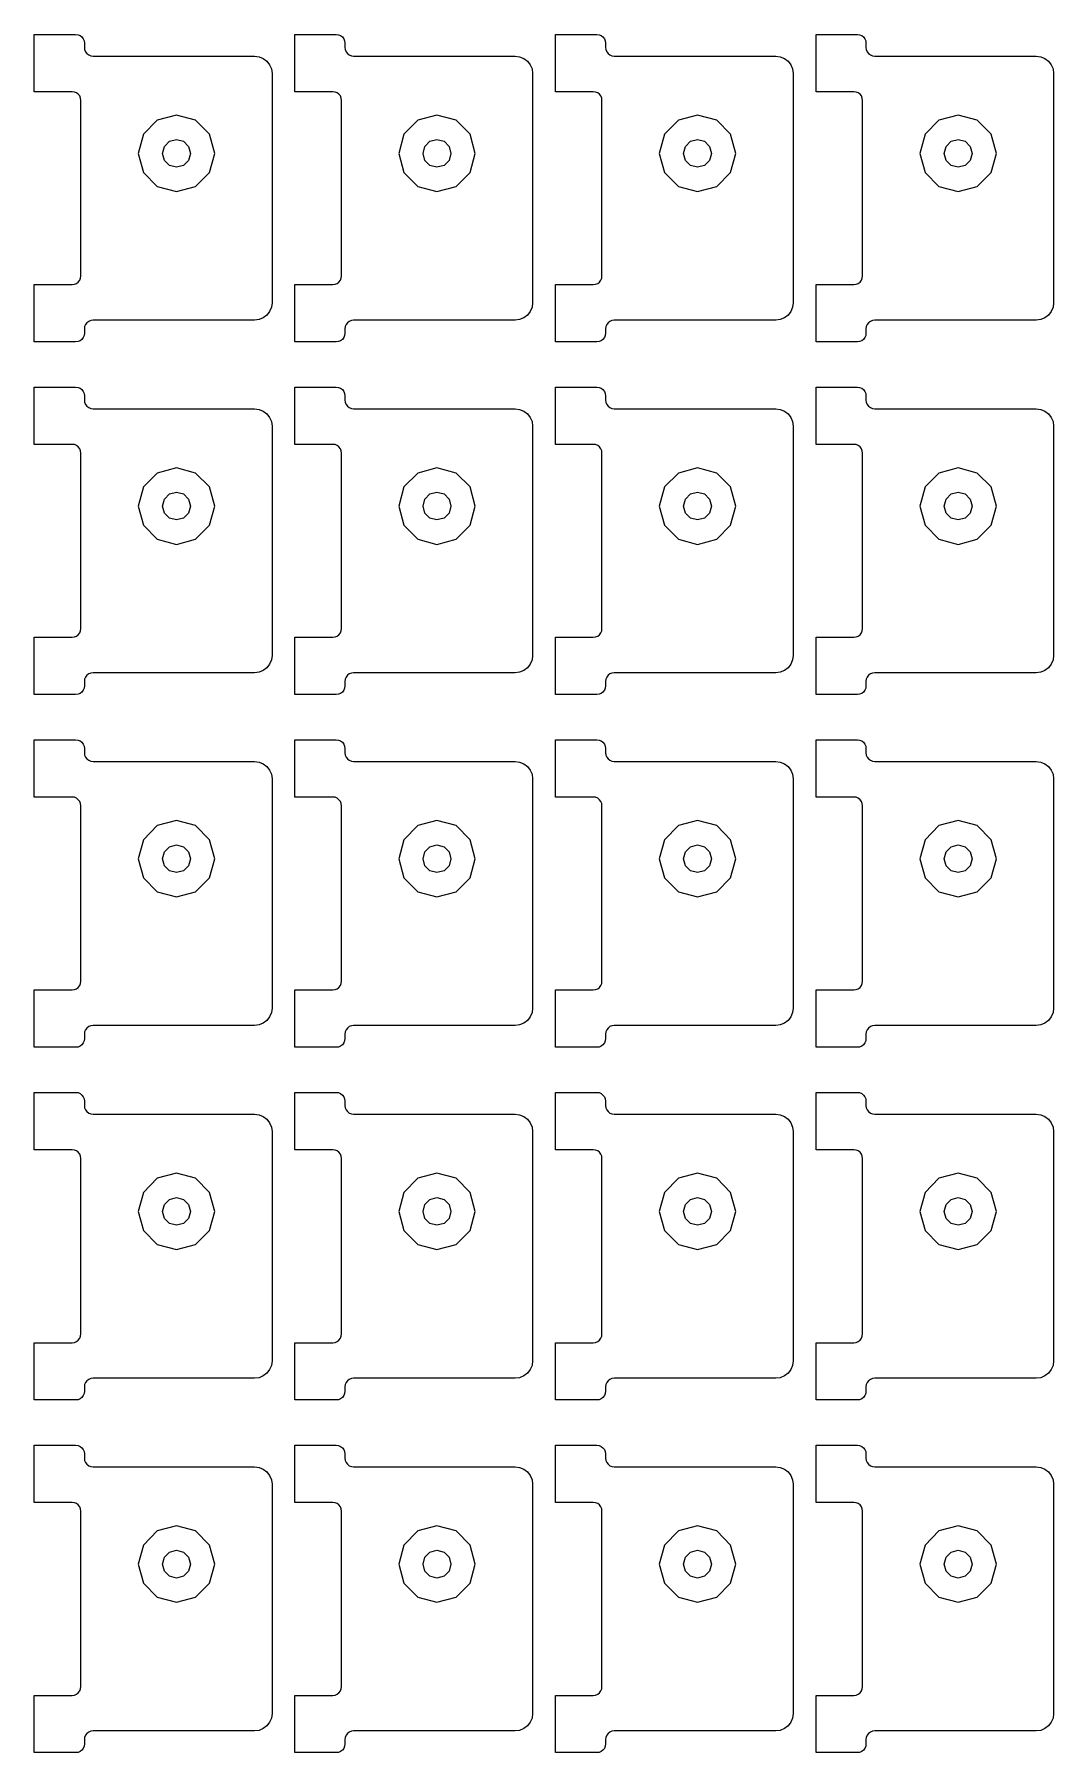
# Model space of a CAD drawing. Extents: x 11 to 212, y 11 to 212.
# Drawn here: x 114.65 to 121.55, y 61.2 to 72.84 of the extents above; entities that cross this region are included whole.
import ezdxf

# ---------------------------------------------------------------- set-up
doc = ezdxf.new("R2010")
doc.units = 0
doc.layers.add('G', color=7, linetype='continuous')

msp = doc.modelspace()

# ---------------------------------------------------------------- linework, layer by layer
at = {"layer": 'G'}
for points in [[(114.906, 71.141), (114.921, 71.143), (114.935, 71.149), (114.947, 71.158), (114.957, 71.171), (114.963, 71.185), (114.965, 71.2), (114.965, 72.388), (114.963, 72.403), (114.957, 72.418), (114.947, 72.43), (114.935, 72.439), (114.921, 72.445), (114.906, 72.447), (114.649, 72.447), (114.649, 72.835), (114.929, 72.835), (114.945, 72.833), (114.959, 72.827), (114.971, 72.818), (114.98, 72.806), (114.986, 72.792), (114.988, 72.776), (114.988, 72.747), (114.99, 72.732), (114.996, 72.718), (115.005, 72.705), (115.018, 72.696), (115.032, 72.69), (115.047, 72.688), (116.141, 72.688), (116.172, 72.684), (116.2, 72.672), (116.224, 72.654), (116.243, 72.629), (116.255, 72.601), (116.259, 72.571), (116.259, 71.018), (116.255, 70.987), (116.243, 70.959), (116.224, 70.934), (116.2, 70.916), (116.172, 70.904), (116.141, 70.9), (115.047, 70.9), (115.032, 70.898), (115.018, 70.892), (115.005, 70.883), (114.996, 70.871), (114.99, 70.856), (114.988, 70.841), (114.988, 70.812), (114.986, 70.797), (114.98, 70.782), (114.971, 70.77), (114.959, 70.761), (114.945, 70.755), (114.929, 70.753), (114.649, 70.753), (114.649, 71.141)], [(116.671, 71.141), (116.686, 71.143), (116.7, 71.149), (116.712, 71.158), (116.722, 71.171), (116.727, 71.185), (116.729, 71.2), (116.729, 72.388), (116.727, 72.403), (116.722, 72.418), (116.712, 72.43), (116.7, 72.439), (116.686, 72.445), (116.671, 72.447), (116.414, 72.447), (116.414, 72.835), (116.694, 72.835), (116.709, 72.833), (116.724, 72.827), (116.736, 72.818), (116.745, 72.806), (116.751, 72.792), (116.753, 72.776), (116.753, 72.747), (116.755, 72.732), (116.761, 72.718), (116.77, 72.705), (116.782, 72.696), (116.797, 72.69), (116.812, 72.688), (117.906, 72.688), (117.936, 72.684), (117.965, 72.672), (117.989, 72.654), (118.008, 72.629), (118.02, 72.601), (118.024, 72.571), (118.024, 71.018), (118.02, 70.987), (118.008, 70.959), (117.989, 70.934), (117.965, 70.916), (117.936, 70.904), (117.906, 70.9), (116.812, 70.9), (116.797, 70.898), (116.782, 70.892), (116.77, 70.883), (116.761, 70.871), (116.755, 70.856), (116.753, 70.841), (116.753, 70.812), (116.751, 70.797), (116.745, 70.782), (116.736, 70.77), (116.724, 70.761), (116.709, 70.755), (116.694, 70.753), (116.414, 70.753), (116.414, 71.141)], [(118.435, 71.141), (118.451, 71.143), (118.465, 71.149), (118.477, 71.158), (118.486, 71.171), (118.492, 71.185), (118.494, 71.2), (118.494, 72.388), (118.492, 72.403), (118.486, 72.418), (118.477, 72.43), (118.465, 72.439), (118.451, 72.445), (118.435, 72.447), (118.179, 72.447), (118.179, 72.835), (118.459, 72.835), (118.474, 72.833), (118.488, 72.827), (118.5, 72.818), (118.51, 72.806), (118.516, 72.792), (118.518, 72.776), (118.518, 72.747), (118.52, 72.732), (118.526, 72.718), (118.535, 72.705), (118.547, 72.696), (118.561, 72.69), (118.576, 72.688), (119.671, 72.688), (119.701, 72.684), (119.729, 72.672), (119.754, 72.654), (119.772, 72.629), (119.784, 72.601), (119.788, 72.571), (119.788, 71.018), (119.784, 70.987), (119.772, 70.959), (119.754, 70.934), (119.729, 70.916), (119.701, 70.904), (119.671, 70.9), (118.576, 70.9), (118.561, 70.898), (118.547, 70.892), (118.535, 70.883), (118.526, 70.871), (118.52, 70.856), (118.518, 70.841), (118.518, 70.812), (118.516, 70.797), (118.51, 70.782), (118.5, 70.77), (118.488, 70.761), (118.474, 70.755), (118.459, 70.753), (118.179, 70.753), (118.179, 71.141)], [(120.2, 71.141), (120.215, 71.143), (120.229, 71.149), (120.242, 71.158), (120.251, 71.171), (120.257, 71.185), (120.259, 71.2), (120.259, 72.388), (120.257, 72.403), (120.251, 72.418), (120.242, 72.43), (120.229, 72.439), (120.215, 72.445), (120.2, 72.447), (119.944, 72.447), (119.944, 72.835), (120.224, 72.835), (120.239, 72.833), (120.253, 72.827), (120.265, 72.818), (120.274, 72.806), (120.28, 72.792), (120.282, 72.776), (120.282, 72.747), (120.284, 72.732), (120.29, 72.718), (120.3, 72.705), (120.312, 72.696), (120.326, 72.69), (120.341, 72.688), (121.435, 72.688), (121.466, 72.684), (121.494, 72.672), (121.518, 72.654), (121.537, 72.629), (121.549, 72.601), (121.553, 72.571), (121.553, 71.018), (121.549, 70.987), (121.537, 70.959), (121.518, 70.934), (121.494, 70.916), (121.466, 70.904), (121.435, 70.9), (120.341, 70.9), (120.326, 70.898), (120.312, 70.892), (120.3, 70.883), (120.29, 70.871), (120.284, 70.856), (120.282, 70.841), (120.282, 70.812), (120.28, 70.797), (120.274, 70.782), (120.265, 70.77), (120.253, 70.761), (120.239, 70.755), (120.224, 70.753), (119.944, 70.753), (119.944, 71.141)], [(115.836, 71.9), (115.871, 72.029), (115.836, 72.159), (115.741, 72.254), (115.612, 72.288), (115.482, 72.254), (115.388, 72.159), (115.353, 72.029), (115.388, 71.9), (115.482, 71.805), (115.612, 71.771), (115.741, 71.805)], [(117.601, 71.9), (117.635, 72.029), (117.601, 72.159), (117.506, 72.254), (117.376, 72.288), (117.247, 72.254), (117.152, 72.159), (117.118, 72.029), (117.152, 71.9), (117.247, 71.805), (117.376, 71.771), (117.506, 71.805)], [(119.365, 71.9), (119.4, 72.029), (119.365, 72.159), (119.271, 72.254), (119.141, 72.288), (119.012, 72.254), (118.917, 72.159), (118.882, 72.029), (118.917, 71.9), (119.012, 71.805), (119.141, 71.771), (119.271, 71.805)], [(121.13, 71.9), (121.165, 72.029), (121.13, 72.159), (121.035, 72.254), (120.906, 72.288), (120.776, 72.254), (120.682, 72.159), (120.647, 72.029), (120.682, 71.9), (120.776, 71.805), (120.906, 71.771), (121.035, 71.805)], [(115.706, 72.029), (115.693, 71.982), (115.659, 71.948), (115.612, 71.935), (115.565, 71.948), (115.53, 71.982), (115.518, 72.029), (115.53, 72.076), (115.565, 72.111), (115.612, 72.124), (115.659, 72.111), (115.693, 72.076)], [(117.471, 72.029), (117.458, 71.982), (117.424, 71.948), (117.376, 71.935), (117.329, 71.948), (117.295, 71.982), (117.282, 72.029), (117.295, 72.076), (117.329, 72.111), (117.376, 72.124), (117.424, 72.111), (117.458, 72.076)], [(119.235, 72.029), (119.223, 71.982), (119.188, 71.948), (119.141, 71.935), (119.094, 71.948), (119.06, 71.982), (119.047, 72.029), (119.06, 72.076), (119.094, 72.111), (119.141, 72.124), (119.188, 72.111), (119.223, 72.076)], [(121, 72.029), (120.987, 71.982), (120.953, 71.948), (120.906, 71.935), (120.859, 71.948), (120.824, 71.982), (120.812, 72.029), (120.824, 72.076), (120.859, 72.111), (120.906, 72.124), (120.953, 72.111), (120.987, 72.076)], [(114.906, 68.753), (114.921, 68.755), (114.935, 68.761), (114.947, 68.77), (114.957, 68.782), (114.963, 68.797), (114.965, 68.812), (114.965, 70), (114.963, 70.015), (114.957, 70.029), (114.947, 70.042), (114.935, 70.051), (114.921, 70.057), (114.906, 70.059), (114.649, 70.059), (114.649, 70.447), (114.929, 70.447), (114.945, 70.445), (114.959, 70.439), (114.971, 70.43), (114.98, 70.418), (114.986, 70.403), (114.988, 70.388), (114.988, 70.359), (114.99, 70.344), (114.996, 70.329), (115.005, 70.317), (115.018, 70.308), (115.032, 70.302), (115.047, 70.3), (116.141, 70.3), (116.172, 70.296), (116.2, 70.284), (116.224, 70.266), (116.243, 70.241), (116.255, 70.213), (116.259, 70.182), (116.259, 68.629), (116.255, 68.599), (116.243, 68.571), (116.224, 68.546), (116.2, 68.528), (116.172, 68.516), (116.141, 68.512), (115.047, 68.512), (115.032, 68.51), (115.018, 68.504), (115.005, 68.495), (114.996, 68.482), (114.99, 68.468), (114.988, 68.453), (114.988, 68.424), (114.986, 68.408), (114.98, 68.394), (114.971, 68.382), (114.959, 68.373), (114.945, 68.367), (114.929, 68.365), (114.649, 68.365), (114.649, 68.753)], [(116.671, 68.753), (116.686, 68.755), (116.7, 68.761), (116.712, 68.77), (116.722, 68.782), (116.727, 68.797), (116.729, 68.812), (116.729, 70), (116.727, 70.015), (116.722, 70.029), (116.712, 70.042), (116.7, 70.051), (116.686, 70.057), (116.671, 70.059), (116.414, 70.059), (116.414, 70.447), (116.694, 70.447), (116.709, 70.445), (116.724, 70.439), (116.736, 70.43), (116.745, 70.418), (116.751, 70.403), (116.753, 70.388), (116.753, 70.359), (116.755, 70.344), (116.761, 70.329), (116.77, 70.317), (116.782, 70.308), (116.797, 70.302), (116.812, 70.3), (117.906, 70.3), (117.936, 70.296), (117.965, 70.284), (117.989, 70.266), (118.008, 70.241), (118.02, 70.213), (118.024, 70.182), (118.024, 68.629), (118.02, 68.599), (118.008, 68.571), (117.989, 68.546), (117.965, 68.528), (117.936, 68.516), (117.906, 68.512), (116.812, 68.512), (116.797, 68.51), (116.782, 68.504), (116.77, 68.495), (116.761, 68.482), (116.755, 68.468), (116.753, 68.453), (116.753, 68.424), (116.751, 68.408), (116.745, 68.394), (116.736, 68.382), (116.724, 68.373), (116.709, 68.367), (116.694, 68.365), (116.414, 68.365), (116.414, 68.753)], [(118.435, 68.753), (118.451, 68.755), (118.465, 68.761), (118.477, 68.77), (118.486, 68.782), (118.492, 68.797), (118.494, 68.812), (118.494, 70), (118.492, 70.015), (118.486, 70.029), (118.477, 70.042), (118.465, 70.051), (118.451, 70.057), (118.435, 70.059), (118.179, 70.059), (118.179, 70.447), (118.459, 70.447), (118.474, 70.445), (118.488, 70.439), (118.5, 70.43), (118.51, 70.418), (118.516, 70.403), (118.518, 70.388), (118.518, 70.359), (118.52, 70.344), (118.526, 70.329), (118.535, 70.317), (118.547, 70.308), (118.561, 70.302), (118.576, 70.3), (119.671, 70.3), (119.701, 70.296), (119.729, 70.284), (119.754, 70.266), (119.772, 70.241), (119.784, 70.213), (119.788, 70.182), (119.788, 68.629), (119.784, 68.599), (119.772, 68.571), (119.754, 68.546), (119.729, 68.528), (119.701, 68.516), (119.671, 68.512), (118.576, 68.512), (118.561, 68.51), (118.547, 68.504), (118.535, 68.495), (118.526, 68.482), (118.52, 68.468), (118.518, 68.453), (118.518, 68.424), (118.516, 68.408), (118.51, 68.394), (118.5, 68.382), (118.488, 68.373), (118.474, 68.367), (118.459, 68.365), (118.179, 68.365), (118.179, 68.753)], [(120.2, 68.753), (120.215, 68.755), (120.229, 68.761), (120.242, 68.77), (120.251, 68.782), (120.257, 68.797), (120.259, 68.812), (120.259, 70), (120.257, 70.015), (120.251, 70.029), (120.242, 70.042), (120.229, 70.051), (120.215, 70.057), (120.2, 70.059), (119.944, 70.059), (119.944, 70.447), (120.224, 70.447), (120.239, 70.445), (120.253, 70.439), (120.265, 70.43), (120.274, 70.418), (120.28, 70.403), (120.282, 70.388), (120.282, 70.359), (120.284, 70.344), (120.29, 70.329), (120.3, 70.317), (120.312, 70.308), (120.326, 70.302), (120.341, 70.3), (121.435, 70.3), (121.466, 70.296), (121.494, 70.284), (121.518, 70.266), (121.537, 70.241), (121.549, 70.213), (121.553, 70.182), (121.553, 68.629), (121.549, 68.599), (121.537, 68.571), (121.518, 68.546), (121.494, 68.528), (121.466, 68.516), (121.435, 68.512), (120.341, 68.512), (120.326, 68.51), (120.312, 68.504), (120.3, 68.495), (120.29, 68.482), (120.284, 68.468), (120.282, 68.453), (120.282, 68.424), (120.28, 68.408), (120.274, 68.394), (120.265, 68.382), (120.253, 68.373), (120.239, 68.367), (120.224, 68.365), (119.944, 68.365), (119.944, 68.753)], [(115.836, 69.512), (115.871, 69.641), (115.836, 69.771), (115.741, 69.865), (115.612, 69.9), (115.482, 69.865), (115.388, 69.771), (115.353, 69.641), (115.388, 69.512), (115.482, 69.417), (115.612, 69.382), (115.741, 69.417)], [(117.601, 69.512), (117.635, 69.641), (117.601, 69.771), (117.506, 69.865), (117.376, 69.9), (117.247, 69.865), (117.152, 69.771), (117.118, 69.641), (117.152, 69.512), (117.247, 69.417), (117.376, 69.382), (117.506, 69.417)], [(119.365, 69.512), (119.4, 69.641), (119.365, 69.771), (119.271, 69.865), (119.141, 69.9), (119.012, 69.865), (118.917, 69.771), (118.882, 69.641), (118.917, 69.512), (119.012, 69.417), (119.141, 69.382), (119.271, 69.417)], [(121.13, 69.512), (121.165, 69.641), (121.13, 69.771), (121.035, 69.865), (120.906, 69.9), (120.776, 69.865), (120.682, 69.771), (120.647, 69.641), (120.682, 69.512), (120.776, 69.417), (120.906, 69.382), (121.035, 69.417)], [(115.706, 69.641), (115.693, 69.594), (115.659, 69.56), (115.612, 69.547), (115.565, 69.56), (115.53, 69.594), (115.518, 69.641), (115.53, 69.688), (115.565, 69.723), (115.612, 69.735), (115.659, 69.723), (115.693, 69.688)], [(117.471, 69.641), (117.458, 69.594), (117.424, 69.56), (117.376, 69.547), (117.329, 69.56), (117.295, 69.594), (117.282, 69.641), (117.295, 69.688), (117.329, 69.723), (117.376, 69.735), (117.424, 69.723), (117.458, 69.688)], [(119.235, 69.641), (119.223, 69.594), (119.188, 69.56), (119.141, 69.547), (119.094, 69.56), (119.06, 69.594), (119.047, 69.641), (119.06, 69.688), (119.094, 69.723), (119.141, 69.735), (119.188, 69.723), (119.223, 69.688)], [(121, 69.641), (120.987, 69.594), (120.953, 69.56), (120.906, 69.547), (120.859, 69.56), (120.824, 69.594), (120.812, 69.641), (120.824, 69.688), (120.859, 69.723), (120.906, 69.735), (120.953, 69.723), (120.987, 69.688)], [(114.906, 66.365), (114.921, 66.367), (114.935, 66.373), (114.947, 66.382), (114.957, 66.394), (114.963, 66.408), (114.965, 66.424), (114.965, 67.612), (114.963, 67.627), (114.957, 67.641), (114.947, 67.653), (114.935, 67.663), (114.921, 67.669), (114.906, 67.671), (114.649, 67.671), (114.649, 68.059), (114.929, 68.059), (114.945, 68.057), (114.959, 68.051), (114.971, 68.042), (114.98, 68.029), (114.986, 68.015), (114.988, 68), (114.988, 67.971), (114.99, 67.955), (114.996, 67.941), (115.005, 67.929), (115.018, 67.92), (115.032, 67.914), (115.047, 67.912), (116.141, 67.912), (116.172, 67.908), (116.2, 67.896), (116.224, 67.877), (116.243, 67.853), (116.255, 67.825), (116.259, 67.794), (116.259, 66.241), (116.255, 66.211), (116.243, 66.182), (116.224, 66.158), (116.2, 66.139), (116.172, 66.128), (116.141, 66.124), (115.047, 66.124), (115.032, 66.122), (115.018, 66.116), (115.005, 66.106), (114.996, 66.094), (114.99, 66.08), (114.988, 66.065), (114.988, 66.035), (114.986, 66.02), (114.98, 66.006), (114.971, 65.994), (114.959, 65.984), (114.945, 65.978), (114.929, 65.976), (114.649, 65.976), (114.649, 66.365)], [(116.671, 66.365), (116.686, 66.367), (116.7, 66.373), (116.712, 66.382), (116.722, 66.394), (116.727, 66.408), (116.729, 66.424), (116.729, 67.612), (116.727, 67.627), (116.722, 67.641), (116.712, 67.653), (116.7, 67.663), (116.686, 67.669), (116.671, 67.671), (116.414, 67.671), (116.414, 68.059), (116.694, 68.059), (116.709, 68.057), (116.724, 68.051), (116.736, 68.042), (116.745, 68.029), (116.751, 68.015), (116.753, 68), (116.753, 67.971), (116.755, 67.955), (116.761, 67.941), (116.77, 67.929), (116.782, 67.92), (116.797, 67.914), (116.812, 67.912), (117.906, 67.912), (117.936, 67.908), (117.965, 67.896), (117.989, 67.877), (118.008, 67.853), (118.02, 67.825), (118.024, 67.794), (118.024, 66.241), (118.02, 66.211), (118.008, 66.182), (117.989, 66.158), (117.965, 66.139), (117.936, 66.128), (117.906, 66.124), (116.812, 66.124), (116.797, 66.122), (116.782, 66.116), (116.77, 66.106), (116.761, 66.094), (116.755, 66.08), (116.753, 66.065), (116.753, 66.035), (116.751, 66.02), (116.745, 66.006), (116.736, 65.994), (116.724, 65.984), (116.709, 65.978), (116.694, 65.976), (116.414, 65.976), (116.414, 66.365)], [(118.435, 66.365), (118.451, 66.367), (118.465, 66.373), (118.477, 66.382), (118.486, 66.394), (118.492, 66.408), (118.494, 66.424), (118.494, 67.612), (118.492, 67.627), (118.486, 67.641), (118.477, 67.653), (118.465, 67.663), (118.451, 67.669), (118.435, 67.671), (118.179, 67.671), (118.179, 68.059), (118.459, 68.059), (118.474, 68.057), (118.488, 68.051), (118.5, 68.042), (118.51, 68.029), (118.516, 68.015), (118.518, 68), (118.518, 67.971), (118.52, 67.955), (118.526, 67.941), (118.535, 67.929), (118.547, 67.92), (118.561, 67.914), (118.576, 67.912), (119.671, 67.912), (119.701, 67.908), (119.729, 67.896), (119.754, 67.877), (119.772, 67.853), (119.784, 67.825), (119.788, 67.794), (119.788, 66.241), (119.784, 66.211), (119.772, 66.182), (119.754, 66.158), (119.729, 66.139), (119.701, 66.128), (119.671, 66.124), (118.576, 66.124), (118.561, 66.122), (118.547, 66.116), (118.535, 66.106), (118.526, 66.094), (118.52, 66.08), (118.518, 66.065), (118.518, 66.035), (118.516, 66.02), (118.51, 66.006), (118.5, 65.994), (118.488, 65.984), (118.474, 65.978), (118.459, 65.976), (118.179, 65.976), (118.179, 66.365)], [(120.2, 66.365), (120.215, 66.367), (120.229, 66.373), (120.242, 66.382), (120.251, 66.394), (120.257, 66.408), (120.259, 66.424), (120.259, 67.612), (120.257, 67.627), (120.251, 67.641), (120.242, 67.653), (120.229, 67.663), (120.215, 67.669), (120.2, 67.671), (119.944, 67.671), (119.944, 68.059), (120.224, 68.059), (120.239, 68.057), (120.253, 68.051), (120.265, 68.042), (120.274, 68.029), (120.28, 68.015), (120.282, 68), (120.282, 67.971), (120.284, 67.955), (120.29, 67.941), (120.3, 67.929), (120.312, 67.92), (120.326, 67.914), (120.341, 67.912), (121.435, 67.912), (121.466, 67.908), (121.494, 67.896), (121.518, 67.877), (121.537, 67.853), (121.549, 67.825), (121.553, 67.794), (121.553, 66.241), (121.549, 66.211), (121.537, 66.182), (121.518, 66.158), (121.494, 66.139), (121.466, 66.128), (121.435, 66.124), (120.341, 66.124), (120.326, 66.122), (120.312, 66.116), (120.3, 66.106), (120.29, 66.094), (120.284, 66.08), (120.282, 66.065), (120.282, 66.035), (120.28, 66.02), (120.274, 66.006), (120.265, 65.994), (120.253, 65.984), (120.239, 65.978), (120.224, 65.976), (119.944, 65.976), (119.944, 66.365)], [(115.836, 67.124), (115.871, 67.253), (115.836, 67.382), (115.741, 67.477), (115.612, 67.512), (115.482, 67.477), (115.388, 67.382), (115.353, 67.253), (115.388, 67.124), (115.482, 67.029), (115.612, 66.994), (115.741, 67.029)], [(117.601, 67.124), (117.635, 67.253), (117.601, 67.382), (117.506, 67.477), (117.376, 67.512), (117.247, 67.477), (117.152, 67.382), (117.118, 67.253), (117.152, 67.124), (117.247, 67.029), (117.376, 66.994), (117.506, 67.029)], [(119.365, 67.124), (119.4, 67.253), (119.365, 67.382), (119.271, 67.477), (119.141, 67.512), (119.012, 67.477), (118.917, 67.382), (118.882, 67.253), (118.917, 67.124), (119.012, 67.029), (119.141, 66.994), (119.271, 67.029)], [(121.13, 67.124), (121.165, 67.253), (121.13, 67.382), (121.035, 67.477), (120.906, 67.512), (120.776, 67.477), (120.682, 67.382), (120.647, 67.253), (120.682, 67.124), (120.776, 67.029), (120.906, 66.994), (121.035, 67.029)], [(115.706, 67.253), (115.693, 67.206), (115.659, 67.171), (115.612, 67.159), (115.565, 67.171), (115.53, 67.206), (115.518, 67.253), (115.53, 67.3), (115.565, 67.334), (115.612, 67.347), (115.659, 67.334), (115.693, 67.3)], [(117.471, 67.253), (117.458, 67.206), (117.424, 67.171), (117.376, 67.159), (117.329, 67.171), (117.295, 67.206), (117.282, 67.253), (117.295, 67.3), (117.329, 67.334), (117.376, 67.347), (117.424, 67.334), (117.458, 67.3)], [(119.235, 67.253), (119.223, 67.206), (119.188, 67.171), (119.141, 67.159), (119.094, 67.171), (119.06, 67.206), (119.047, 67.253), (119.06, 67.3), (119.094, 67.334), (119.141, 67.347), (119.188, 67.334), (119.223, 67.3)], [(121, 67.253), (120.987, 67.206), (120.953, 67.171), (120.906, 67.159), (120.859, 67.171), (120.824, 67.206), (120.812, 67.253), (120.824, 67.3), (120.859, 67.334), (120.906, 67.347), (120.953, 67.334), (120.987, 67.3)], [(114.906, 63.976), (114.921, 63.978), (114.935, 63.984), (114.947, 63.994), (114.957, 64.006), (114.963, 64.02), (114.965, 64.035), (114.965, 65.224), (114.963, 65.239), (114.957, 65.253), (114.947, 65.265), (114.935, 65.274), (114.921, 65.28), (114.906, 65.282), (114.649, 65.282), (114.649, 65.671), (114.929, 65.671), (114.945, 65.669), (114.959, 65.663), (114.971, 65.653), (114.98, 65.641), (114.986, 65.627), (114.988, 65.612), (114.988, 65.582), (114.99, 65.567), (114.996, 65.553), (115.005, 65.541), (115.018, 65.531), (115.032, 65.526), (115.047, 65.524), (116.141, 65.524), (116.172, 65.52), (116.2, 65.508), (116.224, 65.489), (116.243, 65.465), (116.255, 65.436), (116.259, 65.406), (116.259, 63.853), (116.255, 63.822), (116.243, 63.794), (116.224, 63.77), (116.2, 63.751), (116.172, 63.739), (116.141, 63.735), (115.047, 63.735), (115.032, 63.733), (115.018, 63.727), (115.005, 63.718), (114.996, 63.706), (114.99, 63.692), (114.988, 63.676), (114.988, 63.647), (114.986, 63.632), (114.98, 63.618), (114.971, 63.605), (114.959, 63.596), (114.945, 63.59), (114.929, 63.588), (114.649, 63.588), (114.649, 63.976)], [(116.671, 63.976), (116.686, 63.978), (116.7, 63.984), (116.712, 63.994), (116.722, 64.006), (116.727, 64.02), (116.729, 64.035), (116.729, 65.224), (116.727, 65.239), (116.722, 65.253), (116.712, 65.265), (116.7, 65.274), (116.686, 65.28), (116.671, 65.282), (116.414, 65.282), (116.414, 65.671), (116.694, 65.671), (116.709, 65.669), (116.724, 65.663), (116.736, 65.653), (116.745, 65.641), (116.751, 65.627), (116.753, 65.612), (116.753, 65.582), (116.755, 65.567), (116.761, 65.553), (116.77, 65.541), (116.782, 65.531), (116.797, 65.526), (116.812, 65.524), (117.906, 65.524), (117.936, 65.52), (117.965, 65.508), (117.989, 65.489), (118.008, 65.465), (118.02, 65.436), (118.024, 65.406), (118.024, 63.853), (118.02, 63.822), (118.008, 63.794), (117.989, 63.77), (117.965, 63.751), (117.936, 63.739), (117.906, 63.735), (116.812, 63.735), (116.797, 63.733), (116.782, 63.727), (116.77, 63.718), (116.761, 63.706), (116.755, 63.692), (116.753, 63.676), (116.753, 63.647), (116.751, 63.632), (116.745, 63.618), (116.736, 63.605), (116.724, 63.596), (116.709, 63.59), (116.694, 63.588), (116.414, 63.588), (116.414, 63.976)], [(118.435, 63.976), (118.451, 63.978), (118.465, 63.984), (118.477, 63.994), (118.486, 64.006), (118.492, 64.02), (118.494, 64.035), (118.494, 65.224), (118.492, 65.239), (118.486, 65.253), (118.477, 65.265), (118.465, 65.274), (118.451, 65.28), (118.435, 65.282), (118.179, 65.282), (118.179, 65.671), (118.459, 65.671), (118.474, 65.669), (118.488, 65.663), (118.5, 65.653), (118.51, 65.641), (118.516, 65.627), (118.518, 65.612), (118.518, 65.582), (118.52, 65.567), (118.526, 65.553), (118.535, 65.541), (118.547, 65.531), (118.561, 65.526), (118.576, 65.524), (119.671, 65.524), (119.701, 65.52), (119.729, 65.508), (119.754, 65.489), (119.772, 65.465), (119.784, 65.436), (119.788, 65.406), (119.788, 63.853), (119.784, 63.822), (119.772, 63.794), (119.754, 63.77), (119.729, 63.751), (119.701, 63.739), (119.671, 63.735), (118.576, 63.735), (118.561, 63.733), (118.547, 63.727), (118.535, 63.718), (118.526, 63.706), (118.52, 63.692), (118.518, 63.676), (118.518, 63.647), (118.516, 63.632), (118.51, 63.618), (118.5, 63.605), (118.488, 63.596), (118.474, 63.59), (118.459, 63.588), (118.179, 63.588), (118.179, 63.976)], [(120.2, 63.976), (120.215, 63.978), (120.229, 63.984), (120.242, 63.994), (120.251, 64.006), (120.257, 64.02), (120.259, 64.035), (120.259, 65.224), (120.257, 65.239), (120.251, 65.253), (120.242, 65.265), (120.229, 65.274), (120.215, 65.28), (120.2, 65.282), (119.944, 65.282), (119.944, 65.671), (120.224, 65.671), (120.239, 65.669), (120.253, 65.663), (120.265, 65.653), (120.274, 65.641), (120.28, 65.627), (120.282, 65.612), (120.282, 65.582), (120.284, 65.567), (120.29, 65.553), (120.3, 65.541), (120.312, 65.531), (120.326, 65.526), (120.341, 65.524), (121.435, 65.524), (121.466, 65.52), (121.494, 65.508), (121.518, 65.489), (121.537, 65.465), (121.549, 65.436), (121.553, 65.406), (121.553, 63.853), (121.549, 63.822), (121.537, 63.794), (121.518, 63.77), (121.494, 63.751), (121.466, 63.739), (121.435, 63.735), (120.341, 63.735), (120.326, 63.733), (120.312, 63.727), (120.3, 63.718), (120.29, 63.706), (120.284, 63.692), (120.282, 63.676), (120.282, 63.647), (120.28, 63.632), (120.274, 63.618), (120.265, 63.605), (120.253, 63.596), (120.239, 63.59), (120.224, 63.588), (119.944, 63.588), (119.944, 63.976)], [(115.836, 64.735), (115.871, 64.865), (115.836, 64.994), (115.741, 65.089), (115.612, 65.124), (115.482, 65.089), (115.388, 64.994), (115.353, 64.865), (115.388, 64.735), (115.482, 64.641), (115.612, 64.606), (115.741, 64.641)], [(117.601, 64.735), (117.635, 64.865), (117.601, 64.994), (117.506, 65.089), (117.376, 65.124), (117.247, 65.089), (117.152, 64.994), (117.118, 64.865), (117.152, 64.735), (117.247, 64.641), (117.376, 64.606), (117.506, 64.641)], [(119.365, 64.735), (119.4, 64.865), (119.365, 64.994), (119.271, 65.089), (119.141, 65.124), (119.012, 65.089), (118.917, 64.994), (118.882, 64.865), (118.917, 64.735), (119.012, 64.641), (119.141, 64.606), (119.271, 64.641)], [(121.13, 64.735), (121.165, 64.865), (121.13, 64.994), (121.035, 65.089), (120.906, 65.124), (120.776, 65.089), (120.682, 64.994), (120.647, 64.865), (120.682, 64.735), (120.776, 64.641), (120.906, 64.606), (121.035, 64.641)], [(115.706, 64.865), (115.693, 64.818), (115.659, 64.783), (115.612, 64.771), (115.565, 64.783), (115.53, 64.818), (115.518, 64.865), (115.53, 64.912), (115.565, 64.946), (115.612, 64.959), (115.659, 64.946), (115.693, 64.912)], [(117.471, 64.865), (117.458, 64.818), (117.424, 64.783), (117.376, 64.771), (117.329, 64.783), (117.295, 64.818), (117.282, 64.865), (117.295, 64.912), (117.329, 64.946), (117.376, 64.959), (117.424, 64.946), (117.458, 64.912)], [(119.235, 64.865), (119.223, 64.818), (119.188, 64.783), (119.141, 64.771), (119.094, 64.783), (119.06, 64.818), (119.047, 64.865), (119.06, 64.912), (119.094, 64.946), (119.141, 64.959), (119.188, 64.946), (119.223, 64.912)], [(121, 64.865), (120.987, 64.818), (120.953, 64.783), (120.906, 64.771), (120.859, 64.783), (120.824, 64.818), (120.812, 64.865), (120.824, 64.912), (120.859, 64.946), (120.906, 64.959), (120.953, 64.946), (120.987, 64.912)], [(114.906, 61.588), (114.921, 61.59), (114.935, 61.596), (114.947, 61.605), (114.957, 61.618), (114.963, 61.632), (114.965, 61.647), (114.965, 62.835), (114.963, 62.851), (114.957, 62.865), (114.947, 62.877), (114.935, 62.886), (114.921, 62.892), (114.906, 62.894), (114.649, 62.894), (114.649, 63.282), (114.929, 63.282), (114.945, 63.28), (114.959, 63.274), (114.971, 63.265), (114.98, 63.253), (114.986, 63.239), (114.988, 63.224), (114.988, 63.194), (114.99, 63.179), (114.996, 63.165), (115.005, 63.153), (115.018, 63.143), (115.032, 63.137), (115.047, 63.135), (116.141, 63.135), (116.172, 63.131), (116.2, 63.12), (116.224, 63.101), (116.243, 63.076), (116.255, 63.048), (116.259, 63.018), (116.259, 61.465), (116.255, 61.434), (116.243, 61.406), (116.224, 61.382), (116.2, 61.363), (116.172, 61.351), (116.141, 61.347), (115.047, 61.347), (115.032, 61.345), (115.018, 61.339), (115.005, 61.33), (114.996, 61.318), (114.99, 61.303), (114.988, 61.288), (114.988, 61.259), (114.986, 61.244), (114.98, 61.229), (114.971, 61.217), (114.959, 61.208), (114.945, 61.202), (114.929, 61.2), (114.649, 61.2), (114.649, 61.588)], [(116.671, 61.588), (116.686, 61.59), (116.7, 61.596), (116.712, 61.605), (116.722, 61.618), (116.727, 61.632), (116.729, 61.647), (116.729, 62.835), (116.727, 62.851), (116.722, 62.865), (116.712, 62.877), (116.7, 62.886), (116.686, 62.892), (116.671, 62.894), (116.414, 62.894), (116.414, 63.282), (116.694, 63.282), (116.709, 63.28), (116.724, 63.274), (116.736, 63.265), (116.745, 63.253), (116.751, 63.239), (116.753, 63.224), (116.753, 63.194), (116.755, 63.179), (116.761, 63.165), (116.77, 63.153), (116.782, 63.143), (116.797, 63.137), (116.812, 63.135), (117.906, 63.135), (117.936, 63.131), (117.965, 63.12), (117.989, 63.101), (118.008, 63.076), (118.02, 63.048), (118.024, 63.018), (118.024, 61.465), (118.02, 61.434), (118.008, 61.406), (117.989, 61.382), (117.965, 61.363), (117.936, 61.351), (117.906, 61.347), (116.812, 61.347), (116.797, 61.345), (116.782, 61.339), (116.77, 61.33), (116.761, 61.318), (116.755, 61.303), (116.753, 61.288), (116.753, 61.259), (116.751, 61.244), (116.745, 61.229), (116.736, 61.217), (116.724, 61.208), (116.709, 61.202), (116.694, 61.2), (116.414, 61.2), (116.414, 61.588)], [(118.435, 61.588), (118.451, 61.59), (118.465, 61.596), (118.477, 61.605), (118.486, 61.618), (118.492, 61.632), (118.494, 61.647), (118.494, 62.835), (118.492, 62.851), (118.486, 62.865), (118.477, 62.877), (118.465, 62.886), (118.451, 62.892), (118.435, 62.894), (118.179, 62.894), (118.179, 63.282), (118.459, 63.282), (118.474, 63.28), (118.488, 63.274), (118.5, 63.265), (118.51, 63.253), (118.516, 63.239), (118.518, 63.224), (118.518, 63.194), (118.52, 63.179), (118.526, 63.165), (118.535, 63.153), (118.547, 63.143), (118.561, 63.137), (118.576, 63.135), (119.671, 63.135), (119.701, 63.131), (119.729, 63.12), (119.754, 63.101), (119.772, 63.076), (119.784, 63.048), (119.788, 63.018), (119.788, 61.465), (119.784, 61.434), (119.772, 61.406), (119.754, 61.382), (119.729, 61.363), (119.701, 61.351), (119.671, 61.347), (118.576, 61.347), (118.561, 61.345), (118.547, 61.339), (118.535, 61.33), (118.526, 61.318), (118.52, 61.303), (118.518, 61.288), (118.518, 61.259), (118.516, 61.244), (118.51, 61.229), (118.5, 61.217), (118.488, 61.208), (118.474, 61.202), (118.459, 61.2), (118.179, 61.2), (118.179, 61.588)], [(120.2, 61.588), (120.215, 61.59), (120.229, 61.596), (120.242, 61.605), (120.251, 61.618), (120.257, 61.632), (120.259, 61.647), (120.259, 62.835), (120.257, 62.851), (120.251, 62.865), (120.242, 62.877), (120.229, 62.886), (120.215, 62.892), (120.2, 62.894), (119.944, 62.894), (119.944, 63.282), (120.224, 63.282), (120.239, 63.28), (120.253, 63.274), (120.265, 63.265), (120.274, 63.253), (120.28, 63.239), (120.282, 63.224), (120.282, 63.194), (120.284, 63.179), (120.29, 63.165), (120.3, 63.153), (120.312, 63.143), (120.326, 63.137), (120.341, 63.135), (121.435, 63.135), (121.466, 63.131), (121.494, 63.12), (121.518, 63.101), (121.537, 63.076), (121.549, 63.048), (121.553, 63.018), (121.553, 61.465), (121.549, 61.434), (121.537, 61.406), (121.518, 61.382), (121.494, 61.363), (121.466, 61.351), (121.435, 61.347), (120.341, 61.347), (120.326, 61.345), (120.312, 61.339), (120.3, 61.33), (120.29, 61.318), (120.284, 61.303), (120.282, 61.288), (120.282, 61.259), (120.28, 61.244), (120.274, 61.229), (120.265, 61.217), (120.253, 61.208), (120.239, 61.202), (120.224, 61.2), (119.944, 61.2), (119.944, 61.588)], [(115.836, 62.347), (115.871, 62.476), (115.836, 62.606), (115.741, 62.701), (115.612, 62.735), (115.482, 62.701), (115.388, 62.606), (115.353, 62.476), (115.388, 62.347), (115.482, 62.252), (115.612, 62.218), (115.741, 62.252)], [(117.601, 62.347), (117.635, 62.476), (117.601, 62.606), (117.506, 62.701), (117.376, 62.735), (117.247, 62.701), (117.152, 62.606), (117.118, 62.476), (117.152, 62.347), (117.247, 62.252), (117.376, 62.218), (117.506, 62.252)], [(119.365, 62.347), (119.4, 62.476), (119.365, 62.606), (119.271, 62.701), (119.141, 62.735), (119.012, 62.701), (118.917, 62.606), (118.882, 62.476), (118.917, 62.347), (119.012, 62.252), (119.141, 62.218), (119.271, 62.252)], [(121.13, 62.347), (121.165, 62.476), (121.13, 62.606), (121.035, 62.701), (120.906, 62.735), (120.776, 62.701), (120.682, 62.606), (120.647, 62.476), (120.682, 62.347), (120.776, 62.252), (120.906, 62.218), (121.035, 62.252)], [(115.706, 62.476), (115.693, 62.429), (115.659, 62.395), (115.612, 62.382), (115.565, 62.395), (115.53, 62.429), (115.518, 62.476), (115.53, 62.524), (115.565, 62.558), (115.612, 62.571), (115.659, 62.558), (115.693, 62.524)], [(117.471, 62.476), (117.458, 62.429), (117.424, 62.395), (117.376, 62.382), (117.329, 62.395), (117.295, 62.429), (117.282, 62.476), (117.295, 62.524), (117.329, 62.558), (117.376, 62.571), (117.424, 62.558), (117.458, 62.524)], [(119.235, 62.476), (119.223, 62.429), (119.188, 62.395), (119.141, 62.382), (119.094, 62.395), (119.06, 62.429), (119.047, 62.476), (119.06, 62.524), (119.094, 62.558), (119.141, 62.571), (119.188, 62.558), (119.223, 62.524)], [(121, 62.476), (120.987, 62.429), (120.953, 62.395), (120.906, 62.382), (120.859, 62.395), (120.824, 62.429), (120.812, 62.476), (120.824, 62.524), (120.859, 62.558), (120.906, 62.571), (120.953, 62.558), (120.987, 62.524)]]:
    msp.add_lwpolyline(points, close=True, dxfattribs=at)

doc.saveas('drawing.dxf')
